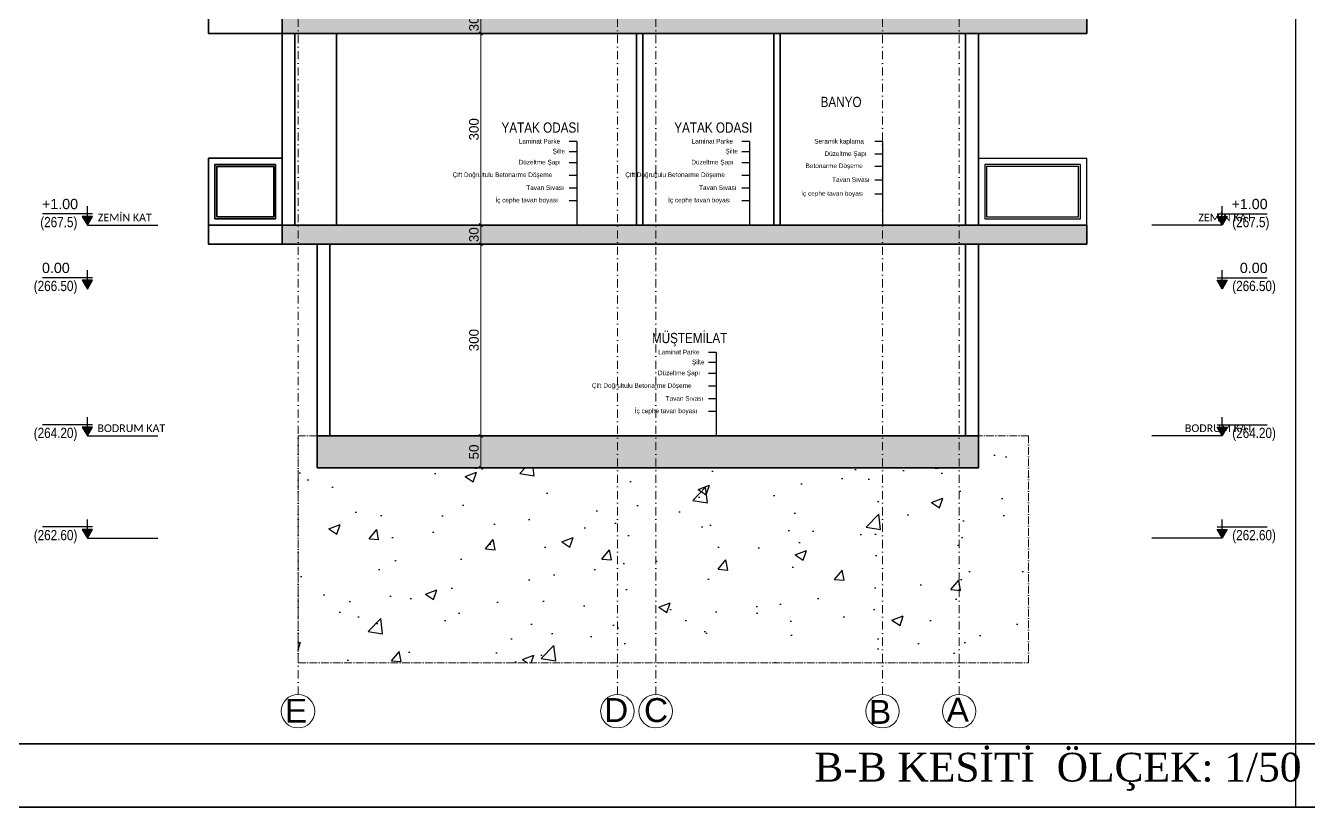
# Model space of a CAD drawing. Header units: millimetres. Extents: x 708 to 46452, y -4963 to 3960.
# Drawn here: x 22442 to 24450, y 1329 to 2552 of the extents above; entities that cross this region are included whole.
import ezdxf

# ---------------------------------------------------------------- set-up
doc = ezdxf.new("R2010")
doc.units = ezdxf.units.MM
doc.linetypes.add('ACAD_ISO10W100', pattern=[18, 12, -3, 0, -3])
doc.linetypes.add('DASHDOT', pattern=[25.4, 12.7, -6.35, 0, -6.35])
for name, color, linetype, lineweight in [('00_IC_OLCU', 139, 'Continuous', 20), ('00_KOLON', 2, 'Continuous', 35), ('AKS', 153, 'ACAD_ISO10W100', 20), ('aks ve noktalılar', 129, 'DASHDOT', 13), ('BETONARME TARAMA', 8, 'Continuous', 25), ('görünüş1', 251, 'Continuous', 35), ('ROL_DIK', 150, 'Continuous', 0), ('Y', 41, 'Continuous', 30), ('YAZI', 40, 'Continuous', 25), ('YD', 7, 'Continuous', 5), ('yerkapl', 8, 'Continuous', 5), ('Çerçeve', 8, 'Continuous', 30)]:
    doc.layers.add(name, color=color, linetype=linetype, lineweight=lineweight)
doc.layers.add('ARC-ATP-ALÜMİNYUM KORKULUK', color=152, linetype='Continuous')
doc.layers.add('F-arka_plan', color=7, linetype='Continuous')
doc.layers.add('ARC-ATP-GÖRÜNÜŞ KORKULUK', color=7, linetype='Continuous', lineweight=25, true_color=0x202e69)
doc.styles.add('arial_1_18', font='arial.ttf', dxfattribs={"height": 0.2})
doc.styles.add('GENERATED_STYLE_2', font='times.ttf')
doc.styles.get("Standard").update_dxf_attribs({"font": 'arial.ttf'})
doc.styles.add('şenşakrak', font='swissel.ttf', dxfattribs={"height": 10})
doc.dimstyles.new('ALP_OLCU', dxfattribs={"dimscale": 0, "dimtxt": 15, "dimasz": 5, "dimexe": 0.18, "dimexo": 0.06, "dimgap": 3, "dimtad": 1, "dimdec": 0, "dimrnd": 0.1, "dimzin": 9, "dimdsep": 46, "dimtxsty": 'Standard', "dimblk": 'OBLIQUE', "dimcen": 0, "dimse1": 1, "dimse2": 1, "dimclrd": 256, "dimclre": 256, "dimclrt": 53, "dimadec": 0, "dimazin": 0, "dimtfac": 1, "dimtdec": 0, "dimtix": 1, "dimtmove": 1, "dimatfit": 3, "dimldrblk": 'ARCHTICK', "dimfxl": 0.18, "dimtolj": 1, "dimlwd": -1, "dimarcsym": 0})

# ---------------------------------------------------------------- blocks, each defined once
blk = doc.blocks.new('gae')
at = {"layer": 'yerkapl'}
blk.add_hatch(color=256, dxfattribs=at).paths.add_polyline_path([(10.1, 17.5), (-10.1, 17.5), (0, 0)])
for p, q in [((0, 17.5), (0, 37.6)), ((0, 17.5), (0, 37.6)), ((-10.1, 22.5), (89.7, 22.5)), ((-10.1, 22.5), (89.7, 22.5)), ((0, 0), (-10.1, 17.5)), ((-10.1, 17.5), (10.1, 17.5)), ((0, 0), (-10.1, 17.5)), ((-10.1, 17.5), (10.1, 17.5)), ((10.1, 17.5), (0, 0)), ((10.1, 17.5), (0, 0))]:
    blk.add_line(p, q)
blk.add_lwpolyline([(0, 0), (-98.9, 0)])
blk = doc.blocks.new('UDTYUU')
blk.add_line((-169286.9, 45227.8), (-169397.4, 45227.8))
at = {"xscale": 0.7839999999999999, "yscale": 0.7839999999999999, "zscale": 0.7839999999999999}
blk.add_blockref('gae', (-169286.9, 45227.8), dxfattribs=at)
blk = doc.blocks.new('_Oblique')
at = {"color": 0, "linetype": 'ByBlock', "lineweight": -2}
blk.add_line((-0.5, -0.5), (0.5, 0.5), dxfattribs=at)
blk = doc.blocks.new('*D1369')
at = {"layer": '00_IC_OLCU', "transparency": 16777216}
blk.add_line((23154.2, 1860), (23154.2, 1910), dxfattribs=at)
at = {"layer": 'Defpoints', "color": 0, "transparency": 16777216}
for p in [(22898.2, 1910), (23154.2, 1910), (22898.2, 1860)]:
    blk.add_point(p, dxfattribs=at)
at = {"layer": '00_IC_OLCU', "transparency": 16777216, "xscale": 5, "yscale": 5, "zscale": 5}
for p, rotation in [((23154.2, 1910), 90), ((23154.2, 1860), 270)]:
    blk.add_blockref('_Oblique', p, dxfattribs=dict(at, rotation=rotation))
at = {"layer": '00_IC_OLCU', "color": 53, "transparency": 16777216, "insert": (23143.6, 1885), "char_height": 15, "attachment_point": 5, "rotation": 90}
blk.add_mtext('\\A1;50', dxfattribs=at)
blk = doc.blocks.new('_ArchTick')
at = {"color": 0, "linetype": 'ByBlock', "const_width": 0.15}
blk.add_lwpolyline([(-0.5, -0.5), (0.5, 0.5)], dxfattribs=at)
blk = doc.blocks.new('*D1370')
at = {"layer": '00_IC_OLCU', "transparency": 16777216}
blk.add_line((23154.2, 1910), (23154.2, 2210), dxfattribs=at)
at = {"layer": 'Defpoints', "color": 0, "transparency": 16777216}
for p in [(22918.2, 2210), (23154.2, 2210), (22898.2, 1910)]:
    blk.add_point(p, dxfattribs=at)
at = {"layer": '00_IC_OLCU', "transparency": 16777216, "xscale": 5, "yscale": 5, "zscale": 5}
for p, rotation in [((23154.2, 2210), 90), ((23154.2, 1910), 270)]:
    blk.add_blockref('_Oblique', p, dxfattribs=dict(at, rotation=rotation))
at = {"layer": '00_IC_OLCU', "color": 53, "transparency": 16777216, "insert": (23143.6, 2060), "char_height": 15, "attachment_point": 5, "rotation": 90}
blk.add_mtext('\\A1;300', dxfattribs=at)
blk = doc.blocks.new('*D1371')
at = {"layer": '00_IC_OLCU', "transparency": 16777216}
blk.add_line((23154.2, 2210), (23154.2, 2240), dxfattribs=at)
at = {"layer": 'Defpoints', "color": 0, "transparency": 16777216}
for p in [(22928.2, 2240), (23154.2, 2240), (22918.2, 2210)]:
    blk.add_point(p, dxfattribs=at)
at = {"layer": '00_IC_OLCU', "transparency": 16777216, "xscale": 5, "yscale": 5, "zscale": 5}
for p, rotation in [((23154.2, 2240), 90), ((23154.2, 2210), 270)]:
    blk.add_blockref('_Oblique', p, dxfattribs=dict(at, rotation=rotation))
at = {"layer": '00_IC_OLCU', "color": 53, "transparency": 16777216, "insert": (23143.6, 2225), "char_height": 15, "attachment_point": 5, "rotation": 90}
blk.add_mtext('\\A1;30', dxfattribs=at)
blk = doc.blocks.new('*D1372')
at = {"layer": '00_IC_OLCU', "transparency": 16777216}
blk.add_line((23154.2, 2240), (23154.2, 2540), dxfattribs=at)
at = {"layer": 'Defpoints', "color": 0, "transparency": 16777216}
for p in [(22843.2, 2540), (23154.2, 2540), (22928.2, 2240)]:
    blk.add_point(p, dxfattribs=at)
at = {"layer": '00_IC_OLCU', "transparency": 16777216, "xscale": 5, "yscale": 5, "zscale": 5}
for p, rotation in [((23154.2, 2540), 90), ((23154.2, 2240), 270)]:
    blk.add_blockref('_Oblique', p, dxfattribs=dict(at, rotation=rotation))
at = {"layer": '00_IC_OLCU', "color": 53, "transparency": 16777216, "insert": (23143.6, 2390), "char_height": 15, "attachment_point": 5, "rotation": 90}
blk.add_mtext('\\A1;300', dxfattribs=at)
blk = doc.blocks.new('*D1373')
at = {"layer": '00_IC_OLCU', "transparency": 16777216}
blk.add_line((23154.2, 2540), (23154.2, 2570), dxfattribs=at)
at = {"layer": 'Defpoints', "color": 0, "transparency": 16777216}
for p in [(22863.2, 2570), (23154.2, 2570), (22843.2, 2540)]:
    blk.add_point(p, dxfattribs=at)
at = {"layer": '00_IC_OLCU', "transparency": 16777216, "xscale": 5, "yscale": 5, "zscale": 5}
for p, rotation in [((23154.2, 2570), 90), ((23154.2, 2540), 270)]:
    blk.add_blockref('_Oblique', p, dxfattribs=dict(at, rotation=rotation))
at = {"layer": '00_IC_OLCU', "color": 53, "transparency": 16777216, "insert": (23143.6, 2555), "char_height": 15, "attachment_point": 5, "rotation": 90}
blk.add_mtext('\\A1;30', dxfattribs=at)

msp = doc.modelspace()

# ---------------------------------------------------------------- hatches: boundary and pattern name
at = {"layer": 'BETONARME TARAMA'}
h = msp.add_hatch(dxfattribs=at)
h.set_pattern_fill('ANSI36', color=256, scale=3)
h.set_pattern_definition([(45, (12572.92, 1770.001), (5.051394, 18.521778), [23.8125, -4.7625, 0, -4.7625])])
h.paths.add_polyline_path([(22898.157, 1860.036), (22898.157, 1910.036), (23933.157, 1910.036), (23933.157, 1860.036)])
h.paths.add_polyline_path([(22843.157, 2210.036), (22843.157, 2240.036), (24103.157, 2240.036), (24103.157, 2210.036)])
h.paths.add_polyline_path([(24103.157, 2570.036), (24103.157, 2540.036), (22843.157, 2540.036), (22843.157, 2570.036)])
at = {"layer": 'F-arka_plan'}
h = msp.add_hatch(dxfattribs=at)
h.set_pattern_fill('AR-CONC', color=256)
h.paths.add_polyline_path([(23368.157, 1860.036), (22898.157, 1860.036), (22898.157, 1910.036), (22868.157, 1910.036), (22868.157, 1554.804), (23368.157, 1554.804)])
h.paths.add_polyline_path([(23783.157, 1860.036), (23428.157, 1860.036), (23428.157, 1554.804), (23783.157, 1554.804)])
h.paths.add_polyline_path([(23903.157, 1860.036), (23783.157, 1860.036), (23783.157, 1554.804), (23903.157, 1554.804)])
h.paths.add_polyline_path([(24011.879, 1910.036), (23933.157, 1910.036), (23933.157, 1860.036), (23903.157, 1860.036), (23903.157, 1554.804), (24011.879, 1554.804)])
h.paths.add_polyline_path([(23428.157, 1860.036), (23368.157, 1860.036), (23368.157, 1554.804), (23428.157, 1554.804)])
at = {"layer": 'yerkapl'}
for points in [[(22530.446, 2153.724), (22546.251, 2153.724), (22538.348, 2140.036)], [(24322.892, 2153.724), (24307.087, 2153.724), (24314.99, 2140.036)]]:
    msp.add_hatch(color=256, dxfattribs=at).paths.add_polyline_path(points)

# ---------------------------------------------------------------- linework, layer by layer
for p, q in [((22538.348, 2153.724), (22538.348, 2169.53)), ((22538.348, 2153.724), (22538.348, 2169.53)), ((24314.99, 2153.724), (24314.99, 2169.53)), ((24314.99, 2153.724), (24314.99, 2169.53)), ((22546.251, 2157.676), (22468.014, 2157.676)), ((22546.251, 2157.676), (22468.014, 2157.676)), ((22530.446, 2153.724), (22538.348, 2140.036)), ((22546.251, 2153.724), (22530.446, 2153.724)), ((22530.446, 2153.724), (22538.348, 2140.036)), ((22546.251, 2153.724), (22530.446, 2153.724)), ((22538.348, 2140.036), (22546.251, 2153.724)), ((22538.348, 2140.036), (22546.251, 2153.724)), ((24307.087, 2157.676), (24385.324, 2157.676)), ((24307.087, 2157.676), (24385.324, 2157.676)), ((24314.99, 2140.036), (24307.087, 2153.724)), ((24307.087, 2153.724), (24322.892, 2153.724)), ((24314.99, 2140.036), (24307.087, 2153.724)), ((24307.087, 2153.724), (24322.892, 2153.724)), ((24322.892, 2153.724), (24314.99, 2140.036)), ((24322.892, 2153.724), (24314.99, 2140.036))]:
    msp.add_line(p, q)
at = {"layer": '00_KOLON'}
for p, q in [((22843.157, 2210.036), (22843.157, 2570.036)), ((24103.157, 2540.036), (22843.157, 2540.036)), ((22863.157, 2240.036), (22863.157, 2540.036)), ((23398.157, 2240.036), (23398.157, 2540.036)), ((23408.157, 2240.036), (23408.157, 2540.036)), ((23613.157, 2240.036), (23613.157, 2540.036)), ((23623.157, 2240.036), (23623.157, 2540.036)), ((23913.157, 2240.036), (23913.157, 2540.036)), ((23933.157, 2240.036), (23933.157, 2540.036)), ((24103.157, 2240.036), (22843.157, 2240.036)), ((24103.157, 2210.036), (24103.157, 2240.036)), ((24103.157, 2210.036), (22843.157, 2210.036)), ((22898.157, 1860.036), (22898.157, 2210.036)), ((22918.157, 1910.036), (22918.157, 2210.036)), ((23913.157, 1910.036), (23913.157, 2210.036)), ((23933.157, 1860.036), (23933.157, 2210.036)), ((23933.157, 1910.036), (22898.157, 1910.036)), ((23933.157, 1860.036), (22898.157, 1860.036))]:
    msp.add_line(p, q, dxfattribs=at)
msp.add_lwpolyline([(24103.157, 2540.036), (24103.157, 2570.036)], dxfattribs=at)
at = {"layer": 'AKS'}
msp.add_lwpolyline([(22898.157, 1910.036), (22868.157, 1910.036), (22868.157, 1554.804), (24011.879, 1554.804), (24011.879, 1910.036), (23933.157, 1910.036)], dxfattribs=at)
at = {"layer": 'AKS', "color": 30, "linetype": 'Continuous', "lineweight": 5}
for centre in [(22868.157, 1479.141), (23368.157, 1479.141), (23428.157, 1479.141), (23783.157, 1479.141), (23903.157, 1479.141)]:
    msp.add_circle(centre, 26.25, dxfattribs=at)
at = {"layer": 'aks ve noktalılar'}
for points in [[(22868.157, 1505.105), (22868.157, 3410.392)], [(23368.157, 1505.105), (23368.157, 3410.392)], [(23428.157, 1505.105), (23428.157, 3410.392)], [(23783.157, 1505.105), (23783.157, 3410.392)], [(23903.157, 1505.105), (23903.157, 2726.372)]]:
    msp.add_lwpolyline(points, dxfattribs=at)
at = {"layer": 'ARC-ATP-ALÜMİNYUM KORKULUK'}
for p, q in [((23933.157, 2240.036), (23933.157, 2345.036)), ((24103.157, 2240.036), (24103.157, 2345.036))]:
    msp.add_line(p, q, dxfattribs=at)
msp.add_lwpolyline([(23933.157, 2345.036), (24103.157, 2345.036)], dxfattribs=at)
at = {"layer": 'ARC-ATP-GÖRÜNÜŞ KORKULUK'}
for points in [[(24093.157, 2335.036), (23943.157, 2335.036), (23943.157, 2250.036), (24093.157, 2250.036)], [(24090.157, 2332.036), (23946.157, 2332.036), (23946.157, 2253.036), (24090.157, 2253.036)]]:
    msp.add_lwpolyline(points, close=True, dxfattribs=at)
at = {"layer": 'görünüş1'}
for p, q in [((22928.157, 2240.036), (22928.157, 2540.036)), ((22728.157, 2240.036), (22728.157, 2345.036)), ((22843.157, 2240.036), (22843.157, 2345.036)), ((10275.445, 1427.974), (34041.726, 1427.974)), ((20864.937, 1328.784), (32229.809, 1328.967))]:
    msp.add_line(p, q, dxfattribs=at)
for points in [[(22843.157, 2540.036), (22728.157, 2540.036), (22728.157, 2570.036), (22843.157, 2570.036)], [(22728.157, 2345.036), (22843.157, 2345.036)], [(22843.157, 2210.036), (22728.157, 2210.036), (22728.157, 2240.036), (22843.157, 2240.036)]]:
    msp.add_lwpolyline(points, dxfattribs=at)
for points in [[(22833.157, 2335.036), (22738.157, 2335.036), (22738.157, 2250.036), (22833.157, 2250.036)], [(22830.157, 2332.036), (22741.157, 2332.036), (22741.157, 2253.036), (22830.157, 2253.036)]]:
    msp.add_lwpolyline(points, close=True, dxfattribs=at)
at = {"layer": 'Y'}
for p, q in [((23304.382, 2370.91), (23292.567, 2370.91)), ((23304.382, 2370.91), (23304.382, 2240.036)), ((23574.851, 2370.91), (23563.036, 2370.91)), ((23574.851, 2370.91), (23574.851, 2240.036)), ((23783.157, 2370.91), (23771.342, 2370.91)), ((23783.157, 2370.91), (23783.157, 2240.036)), ((23304.382, 2354.833), (23292.567, 2354.833)), ((23574.851, 2354.833), (23563.036, 2354.833)), ((23783.157, 2350.918), (23771.342, 2350.918)), ((23304.382, 2337.615), (23292.567, 2337.615)), ((23574.851, 2337.615), (23563.036, 2337.615)), ((23783.157, 2331.924), (23771.342, 2331.924)), ((23304.382, 2317.956), (23292.567, 2317.956)), ((23574.851, 2317.956), (23563.036, 2317.956)), ((23783.157, 2310.518), (23771.342, 2310.518)), ((23304.382, 2297.882), (23292.567, 2297.882)), ((23574.851, 2297.882), (23563.036, 2297.882)), ((23304.382, 2278.105), (23292.567, 2278.105)), ((23574.851, 2278.105), (23563.036, 2278.105)), ((23783.157, 2288.744), (23771.342, 2288.744)), ((23522.553, 2040.91), (23510.738, 2040.91)), ((23522.553, 2040.91), (23522.553, 1910.036)), ((23522.553, 2024.833), (23510.738, 2024.833)), ((23522.553, 2007.615), (23510.738, 2007.615)), ((23522.553, 1987.956), (23510.738, 1987.956)), ((23522.553, 1967.882), (23510.738, 1967.882)), ((23522.553, 1948.105), (23510.738, 1948.105))]:
    msp.add_line(p, q, dxfattribs=at)
at = {"layer": 'Çerçeve'}
msp.add_line((24429.944, 1328.673), (24429.944, 3959.598), dxfattribs=at)

# ---------------------------------------------------------------- block references
at = {"layer": 'YAZI', "xscale": -1}
for p in [(-146748.546, -42987.793), (-146748.546, -43317.793), (-146748.546, -43477.793)]:
    msp.add_blockref('UDTYUU', p, dxfattribs=at)
at = {"layer": 'YAZI'}
for p in [(193601.884, -42987.793), (193601.884, -43317.793), (193601.884, -43477.793)]:
    msp.add_blockref('UDTYUU', p, dxfattribs=at)

# ---------------------------------------------------------------- texts
at = {"layer": 'AKS', "color": 30, "linetype": 'Continuous', "lineweight": 5, "style": 'arial_1_18'}
for s, p in [('E', (22847.673, 1461.024)), ('D', (23347.277, 1462.21)), ('C', (23409.716, 1462.162)), ('B', (23761.884, 1459.32)), ('A', (23883.447, 1462.764))]:
    msp.add_text(s, height=37.5, dxfattribs=at).set_placement(p)
at = {"layer": 'ROL_DIK', "color": 0, "lineweight": 40, "insert": (23676.312, 1414.089), "char_height": 45, "attachment_point": 1, "style": 'GENERATED_STYLE_2'}
msp.add_mtext('B-B KESİTİ  ÖLÇEK: 1/50', dxfattribs=at)
at = {"layer": 'YAZI'}
for s, insert, char_height, width, attachment_point in [('{\\fArial Narrow|b0|i0|c162|p34;\\H0.7716x;BANYO}', (23686.191, 2440.856), 20.736, 189.49447, 1), ('{\\fArial Narrow|b0|i0|c162|p34;\\H0.7716x;YATAK ODASI}', (23186.656, 2400.747), 20.736, 189.49447, 1), ('{\\fArial Narrow|b0|i0|c162|p34;\\H0.7716x;YATAK ODASI}', (23457.125, 2400.747), 20.736, 189.49447, 1), ('{\\fCalibri|b0|i0|c162|p34;ZEMİN KAT}', (22554.75, 2245.993), 12, 163.71145, 7), ('{\\fCalibri|b0|i0|c162|p34;ZEMİN KAT}', (24362.035, 2245.993), 12, 163.71145, 9), ('{\\fArial Narrow|b0|i0|c162|p34;\\H0.7716x;MÜŞTEMİLAT}', (23422.097, 2071.288), 20.736, 189.49447, 1), ('{\\fCalibri|b0|i0|c162|p34;BODRUM KAT}', (22554.201, 1915.993), 12, 163.71145, 7), ('{\\fCalibri|b0|i0|c162|p34;BODRUM KAT}', (24362.583, 1915.993), 12, 163.71145, 9)]:
    msp.add_mtext(s, dxfattribs=dict(at, insert=insert, char_height=char_height, width=width, attachment_point=attachment_point))
at = {"layer": 'YAZI', "color": 3, "char_height": 16, "width": 92.86722}
for s, insert, attachment_point in [('+1.00', (22467.322, 2281.083), 1), ('+1.00', (24386.016, 2281.083), 3), ('0.00', (22467.322, 2181.083), 1), ('0.00', (24386.016, 2181.083), 3)]:
    msp.add_mtext(s, dxfattribs=dict(at, insert=insert, attachment_point=attachment_point))
at = {"layer": 'YAZI', "color": 2, "char_height": 16, "width": 80.64723}
for s, insert, attachment_point in [('{\\fArial Narrow|b0|i0|c162|p34;(267.5)}', (22522.705, 2252.816), 3), ('{\\fArial Narrow|b0|i0|c162|p34;(267.5)}', (24330.633, 2252.816), 1), ('{\\fArial Narrow|b0|i0|c162|p34;(266.50)}', (22522.705, 2152.816), 3), ('{\\fArial Narrow|b0|i0|c162|p34;(266.50)}', (24330.633, 2152.816), 1), ('{\\fArial Narrow|b0|i0|c162|p34;(264.20)}', (22522.705, 1922.816), 3), ('{\\fArial Narrow|b0|i0|c162|p34;(264.20)}', (24330.633, 1922.816), 1), ('{\\fArial Narrow|b0|i0|c162|p34;(262.60)}', (22522.705, 1762.816), 3), ('{\\fArial Narrow|b0|i0|c162|p34;(262.60)}', (24330.633, 1762.816), 1)]:
    msp.add_mtext(s, dxfattribs=dict(at, insert=insert, attachment_point=attachment_point))
at = {"layer": 'YD', "style": 'şenşakrak'}
for s, p in [('Laminat Parke', (23213.744, 2367.749)), ('Laminat Parke', (23484.212, 2367.749)), ('Seramik kaplama', (23676.283, 2367.749)), ('Şilte', (23266.675, 2352.259)), ('Şilte', (23537.144, 2352.259)), ('Düzeltme Şapı', (23692.187, 2348.343)), ('Düzeltme Şapı', (23213.413, 2335.041)), ('Düzeltme Şapı', (23483.882, 2335.041)), ('Betonarme Döşeme', (23662.741, 2329.299)), ('Çift Doğrultulu Betonarme Döşeme', (23110.063, 2315.332)), ('Çift Doğrultulu Betonarme Döşeme', (23380.532, 2315.332)), ('Tavan Sıvası', (23704.27, 2307.743)), ('Tavan Sıvası', (23225.496, 2295.107)), ('Tavan Sıvası', (23495.965, 2295.107)), ('İç cephe tavan boyası', (23655.91, 2285.968)), ('İç cephe tavan boyası', (23177.136, 2275.67)), ('İç cephe tavan boyası', (23447.605, 2275.67)), ('Laminat Parke', (23431.914, 2037.749)), ('Şilte', (23484.846, 2022.259)), ('Düzeltme Şapı', (23431.584, 2005.041)), ('Çift Doğrultulu Betonarme Döşeme', (23328.234, 1985.332)), ('Tavan Sıvası', (23443.667, 1965.107)), ('İç cephe tavan boyası', (23395.306, 1945.67))]:
    msp.add_text(s, height=7.2, dxfattribs=at).set_placement(p)

# ---------------------------------------------------------------- dimensions: what is measured, and where the dimension line sits
at = {"layer": '00_IC_OLCU'}
for base, p1, p2, picture, middle in [((23154.241, 2570.036), (22843.157, 2540.036), (22863.157, 2570.036), '*D1373', (23143.578, 2555.036)), ((23154.241, 2540.036), (22928.157, 2240.036), (22843.157, 2540.036), '*D1372', (23143.578, 2390.036)), ((23154.241, 2240.036), (22918.157, 2210.036), (22928.157, 2240.036), '*D1371', (23143.578, 2225.036)), ((23154.241, 2210.036), (22898.157, 1910.036), (22918.157, 2210.036), '*D1370', (23143.578, 2060.036)), ((23154.241, 1910.036), (22898.157, 1860.036), (22898.157, 1910.036), '*D1369', (23143.583, 1885.036))]:
    dim = msp.add_linear_dim(base=base, p1=p1, p2=p2, angle=90, dimstyle='ALP_OLCU', override={"dimscale": 1}, dxfattribs=at)
    dim.commit()
    dim.dimension.update_dxf_attribs({"geometry": picture, "text_midpoint": middle})

doc.saveas('drawing.dxf')
